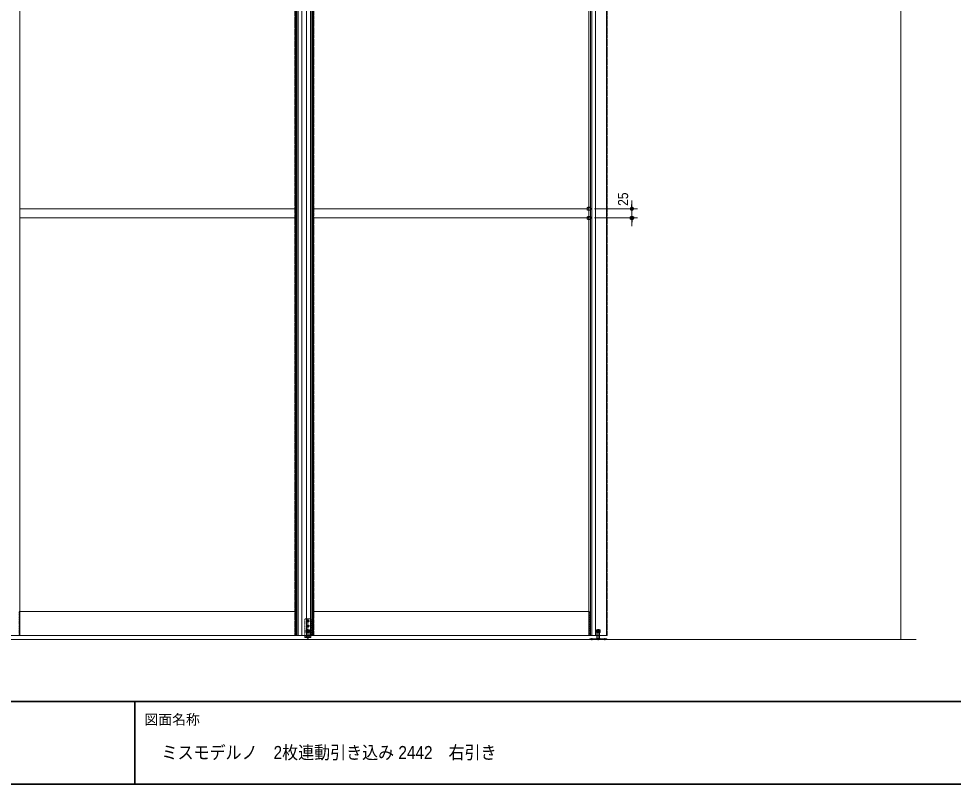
# Model space of a CAD drawing. Units: millimetres, scale not verified. Extents: x -4547 to 4547, y -2284 to 2284.
# Drawn here: x -3268 to -732, y -2078 to 0 of the extents above; entities that cross this region are included whole.
import ezdxf
from ezdxf.enums import TextEntityAlignment as Align

# ---------------------------------------------------------------- set-up
doc = ezdxf.new("R2010")
doc.units = ezdxf.units.MM
doc.header["$LTSCALE"] = 20
doc.header["$PDMODE"] = 32
doc.header["$PDSIZE"] = 10
for name, pattern in [('USER1', [2.91, 1.76, -0.4, 0.35, -0.4]), ('USER2', [1.11, 0.71, -0.4]), ('USER3', [10.5, 8, -0.5, 0.5, -0.5, 0.5, -0.5])]:
    doc.linetypes.add(name, pattern=pattern)
for name, color, linetype, lineweight in [('0-0_1図面枠', 7, 'Continuous', 20), ('0-1_3一般', 7, 'Continuous', 15), ('0-2_2寸法-2', 7, 'Continuous', 15), ('0-3_0', 7, 'Continuous', 25)]:
    doc.layers.add(name, color=color, linetype=linetype, lineweight=lineweight)
doc.layers.add('0-4_Defpoints', color=7, linetype='Continuous')
doc.styles.add('ＭＳ Ｐゴシック', font='')
doc.styles.get('ＭＳ Ｐゴシック').set_extended_font_data('MS PGothic')

# ---------------------------------------------------------------- blocks, each defined once
blk = doc.blocks.new('グループ-2')
at = {"layer": '0-0_1図面枠', "lineweight": 35}
for p, q in [((-60000, -37050), (60000, -37050)), ((-32250, -37050), (-32250, -41550))]:
    blk.add_line(p, q, dxfattribs=at)
blk.add_lwpolyline([(-60000, 41550), (60000, 41550), (60000, -41550), (-60000, -41550)], close=True, dxfattribs=at)
blk = doc.blocks.new('図面枠')
at = {"layer": '0-0_1図面枠'}
blk.add_blockref('グループ-2', (0, 0), dxfattribs=at)
at = {"layer": '0-0_1図面枠', "style": 'ＭＳ Ｐゴシック'}
blk.add_text('図面名称', height=550.3, dxfattribs=at).set_placement((-31725.1, -38474.8), align=Align.BOTTOM_LEFT)
blk = doc.blocks.new('グループ-5')
at = {"layer": '0-1_3一般', "linetype": 'USER2'}
for p, q in [((-23020.5, -33466.3), (-23020.5, -32606.3)), ((-22960.5, -32566.3), (-22760.5, -32566.3)), ((-22954.5, -32686.3), (-22766.5, -32686.3)), ((-22766.5, -32956.3), (-22954.5, -32956.3)), ((-22890.5, -32750.3), (-22890.5, -32622.3)), ((-22830.5, -32642.3), (-22890.5, -32642.3)), ((-22830.5, -32730.3), (-22890.5, -32730.3)), ((-22890.5, -33020.3), (-22890.5, -32892.3)), ((-22830.5, -32912.3), (-22890.5, -32912.3)), ((-22830.5, -32622.3), (-22830.5, -32750.3)), ((-22830.5, -32892.3), (-22830.5, -33020.3)), ((-22700.5, -32626.3), (-22700.5, -33466.3)), ((-22745.5, -33236.3), (-22975.5, -33236.3)), ((-22945.5, -33166.3), (-22955.5, -33176.3)), ((-22955.5, -33296.3), (-22955.5, -33176.3)), ((-22945.5, -33306.3), (-22955.5, -33296.3)), ((-22955.5, -33296.3), (-22765.5, -33296.3)), ((-22940.5, -33306.3), (-22945.5, -33306.3)), ((-22930.5, -33286.3), (-22900.5, -33286.3)), ((-22930.5, -33306.3), (-22930.5, -33286.3)), ((-22930.5, -33546.3), (-22930.5, -33306.3)), ((-22905.5, -33156.3), (-22903, -33166.3)), ((-22818.5, -33186.3), (-22902.5, -33186.3)), ((-22900.5, -33286.3), (-22820.5, -33286.3)), ((-22830.5, -33000.3), (-22890.5, -33000.3)), ((-22860.5, -33167.8), (-22880.5, -33156.3)), ((-22860.5, -33167.8), (-22860.5, -33046.3)), ((-22860.5, -33146.3), (-22860.5, -33056.3)), ((-22860.5, -33426.3), (-22860.5, -33146.3)), ((-22860.5, -33426.3), (-22860.5, -33146.3)), ((-22840.5, -33156.3), (-22860.5, -33167.8)), ((-22860.5, -33646.3), (-22860.5, -33167.8)), ((-22860.5, -33436.3), (-22860.5, -33426.3)), ((-22815.5, -33156.3), (-22840.5, -33156.3)), ((-22818, -33166.3), (-22820.5, -33176.3)), ((-22820.5, -33176.3), (-22820.5, -33286.3)), ((-22820.5, -33286.3), (-22790.5, -33286.3)), ((-22818.5, -33286.3), (-22818.5, -33186.3)), ((-22780.5, -33186.3), (-22818.5, -33186.3)), ((-22815.5, -33156.3), (-22818, -33166.3)), ((-22790.5, -33306.3), (-22790.5, -33286.3)), ((-22790.5, -33546.3), (-22790.5, -33306.3)), ((-22780.5, -33166.3), (-22775.5, -33166.3)), ((-22775.5, -33306.3), (-22765.5, -33296.3)), ((-22765.5, -33176.3), (-22765.5, -33296.3)), ((-22790.5, -33546.3), (-22930.5, -33546.3)), ((-22910.5, -33586.3), (-22915.5, -33606.3)), ((-22915.5, -33606.3), (-22805.5, -33606.3)), ((-22911.5, -33586.3), (-22911.5, -33546.3)), ((-22910.5, -33546.3), (-22910.5, -33586.3)), ((-22860.5, -33589), (-22890.5, -33606.3)), ((-22830.5, -33606.3), (-22860.5, -33589)), ((-22810.5, -33586.3), (-22810.5, -33546.3)), ((-22805.5, -33606.3), (-22810.5, -33586.3)), ((-22809.5, -33586.3), (-22809.5, -33546.3))]:
    blk.add_line(p, q, dxfattribs=at)
at = {"layer": '0-1_3一般', "linetype": 'USER1'}
blk.add_line((-22860.5, -33546.3), (-22860.5, -32606.3), dxfattribs=at)
at = {"layer": '0-1_3一般'}
for p, q in [((-23020.5, -33546.3), (-23020.5, -33466.3)), ((-22700.5, -33466.3), (-22700.5, -33546.3)), ((-23020.5, -33586.3), (-23020.5, -33546.3)), ((-22911.5, -33546.3), (-23020.5, -33546.3)), ((-22911.5, -33586.3), (-23020.5, -33586.3)), ((-22809.5, -33546.3), (-22911.5, -33546.3)), ((-22809.5, -33586.3), (-22911.5, -33586.3)), ((-22700.5, -33546.3), (-22809.5, -33546.3)), ((-22700.5, -33586.3), (-22809.5, -33586.3)), ((-22700.5, -33546.3), (-22700.5, -33586.3))]:
    blk.add_line(p, q, dxfattribs=at)
at = {"layer": '0-1_3一般', "linetype": 'USER2'}
for points in [[(-22775.5, -33166.3), (-22765.5, -33176.3), (-22955.5, -33176.3)], [(-22945.5, -33166.3), (-22940.5, -33166.3), (-22940.5, -33186.3)], [(-22940.5, -33166.3), (-22780.5, -33166.3), (-22780.5, -33186.3)], [(-22902.5, -33286.3), (-22902.5, -33186.3), (-22940.5, -33186.3)], [(-22780.5, -33306.3), (-22940.5, -33306.3), (-22940.5, -33286.3)], [(-22780.5, -33286.3), (-22818.5, -33286.3), (-22902.5, -33286.3), (-22940.5, -33286.3)], [(-22840.5, -33156.3), (-22880.5, -33156.3), (-22905.5, -33156.3)], [(-22903, -33166.3), (-22900.5, -33176.3), (-22900.5, -33286.3)], [(-22775.5, -33306.3), (-22780.5, -33306.3), (-22780.5, -33286.3)]]:
    blk.add_lwpolyline(points, dxfattribs=at)
for centre, radius, start, end in [((-22970.5, -32616.3), 51, 78.69007, 168.69007), ((-22890.5, -32686.3), 44, 90, 270), ((-22890.5, -32956.3), 44, 90, 270), ((-22830.5, -32686.3), 44, 270, 90), ((-22830.5, -32956.3), 44, 270, 90), ((-22760.5, -32626.3), 60, 360, 90)]:
    blk.add_arc(centre, radius, start, end, dxfattribs=at)
blk = doc.blocks.new('グループ-6')
at = {"layer": '0-1_3一般'}
for p, q in [((-23462.5, -33466.3), (-23462.5, 12333.7)), ((-23380.5, -33466.3), (-23380.5, 12333.7)), ((-23178.6, -33466.3), (-23178.6, 12333.7)), ((-22590.5, 12333.7), (-22590.5, -32186.3)), ((-38500.5, 11033.7), (-38500.5, -10316.3)), ((-23540.5, -10316.3), (-23540.5, 11033.7)), ((-38500.5, -10316.3), (-38500.5, -32166.3)), ((-38500.5, -10316.3), (-23540.5, -10316.3)), ((-23540.5, -32166.3), (-23540.5, -10316.3)), ((-38500.5, -10816.3), (-23540.5, -10816.3)), ((-38500.5, -32166.3), (-38500.5, -33466.3)), ((-38500.5, -32166.3), (-23540.5, -32166.3)), ((-23540.5, -33466.3), (-23540.5, -32166.3)), ((-22590.5, -32186.3), (-22590.5, -33466.3)), ((-38530.5, -33466.3), (-39006.5, -33466.3)), ((-38500.5, -33466.3), (-38530.5, -33466.3)), ((-22590.5, -33466.3), (-38500.5, -33466.3)), ((-23510.5, -33466.3), (-23540.5, -33466.3)), ((-23034.5, -33466.3), (-23510.5, -33466.3)), ((-22670.5, -33466.3), (-23034.5, -33466.3)), ((-22590.5, -33466.3), (-22670.5, -33466.3))]:
    blk.add_line(p, q, dxfattribs=at)
at = {"layer": '0-1_3一般', "linetype": 'USER3'}
for p, q in [((-22540.5, 12333.7), (-22540.5, -33466.3)), ((-22540.5, -33466.3), (-22590.5, -33466.3))]:
    blk.add_line(p, q, dxfattribs=at)
at = {"layer": '0-1_3一般', "linetype": 'USER2'}
for p, q in [((-38530.5, -32166.3), (-38500.5, -32166.3)), ((-38530.5, -33466.3), (-38530.5, -32166.3)), ((-23540.5, -32166.3), (-23510.5, -32166.3)), ((-23510.5, -32166.3), (-23510.5, -33466.3))]:
    blk.add_line(p, q, dxfattribs=at)
blk = doc.blocks.new('グループ-7')
at = {"layer": '0-1_3一般'}
for p, q in [((-23510.5, -32186.3), (-23510.5, 12333.7)), ((-22922.4, 12333.7), (-22922.4, -33466.3)), ((-22720.5, 12333.7), (-22720.5, -33466.3)), ((-22638.5, 12333.7), (-22638.5, -33466.3)), ((-7522.5, -33466.3), (-7522.5, 12333.7)), ((-7440.5, -33466.3), (-7440.5, 12333.7)), ((-7238.6, -33466.3), (-7238.6, 12333.7)), ((-22560.5, 11033.7), (-22560.5, -10316.3)), ((-7600.5, -10316.3), (-7600.5, 11033.7)), ((-22560.5, -10316.3), (-22560.5, -32166.3)), ((-22560.5, -10316.3), (-7600.5, -10316.3)), ((-7600.5, -32166.3), (-7600.5, -10316.3)), ((-22560.5, -10816.3), (-7600.5, -10816.3)), ((-23510.5, -33466.3), (-23510.5, -32186.3)), ((-22560.5, -32166.3), (-7600.5, -32166.3)), ((-22560.5, -32166.3), (-22560.5, -33466.3)), ((-7600.5, -33466.3), (-7600.5, -32166.3)), ((-6650.5, -32186.3), (-6650.5, -33466.3)), ((-23430.5, -33466.3), (-23510.5, -33466.3)), ((-23066.5, -33466.3), (-23430.5, -33466.3)), ((-22590.5, -33466.3), (-23066.5, -33466.3)), ((-22560.5, -33466.3), (-22590.5, -33466.3)), ((-6650.5, -33466.3), (-22560.5, -33466.3)), ((-7570.5, -33466.3), (-7600.5, -33466.3)), ((-7094.5, -33466.3), (-7570.5, -33466.3)), ((-6730.5, -33466.3), (-7094.5, -33466.3)), ((-6650.5, -33466.3), (-6730.5, -33466.3))]:
    blk.add_line(p, q, dxfattribs=at)
at = {"layer": '0-1_3一般', "linetype": 'USER2'}
for p, q in [((-22590.5, -33466.3), (-22590.5, -32166.3)), ((-22590.5, -32166.3), (-22560.5, -32166.3)), ((-7600.5, -32166.3), (-7570.5, -32166.3)), ((-7570.5, -32166.3), (-7570.5, -33466.3))]:
    blk.add_line(p, q, dxfattribs=at)
at = {"layer": '0-1_3一般', "linetype": 'USER3'}
for points in [[(-23510.5, -33466.3), (-23560.5, -33466.3), (-23560.5, 12333.7), (-23510.5, 12333.7)], [(-6650.5, 12333.7), (-6600.5, 12333.7), (-6600.5, -33466.3), (-6650.5, -33466.3)]]:
    blk.add_lwpolyline(points, dxfattribs=at)
at = {"layer": '0-1_3一般'}
blk.add_lwpolyline([(-22590.5, 12333.7), (-6650.5, 12333.7), (-6650.5, -32186.3)], dxfattribs=at)
blk = doc.blocks.new('グループ-9')
at = {"layer": '0-1_3一般'}
for p, q in [((-7192.5, -33226.3), (-6992.5, -33226.3)), ((-7192.5, -33246.3), (-6992.5, -33246.3)), ((-7177.5, -33166.3), (-7187.5, -33176.3)), ((-6997.5, -33176.3), (-7187.5, -33176.3)), ((-7187.5, -33226.3), (-7187.5, -33176.3)), ((-7187.5, -33296.3), (-7187.5, -33246.3)), ((-7187.5, -33296.3), (-6997.5, -33296.3)), ((-7177.5, -33306.3), (-7187.5, -33296.3)), ((-7177.5, -33166.3), (-7172.5, -33166.3)), ((-7172.5, -33306.3), (-7177.5, -33306.3)), ((-7172.5, -33166.3), (-7012.5, -33166.3)), ((-7012.5, -33306.3), (-7172.5, -33306.3)), ((-7162.5, -33636.3), (-7162.5, -33306.3)), ((-7047.5, -33156.3), (-7137.5, -33156.3)), ((-7135, -33166.3), (-7137.5, -33156.3)), ((-7050, -33166.3), (-7047.5, -33156.3)), ((-7022.5, -33636.3), (-7022.5, -33306.3)), ((-7012.5, -33166.3), (-7007.5, -33166.3)), ((-7007.5, -33306.3), (-7012.5, -33306.3)), ((-7007.5, -33166.3), (-6997.5, -33176.3)), ((-7007.5, -33306.3), (-6997.5, -33296.3)), ((-6997.5, -33176.3), (-6997.5, -33226.3)), ((-6997.5, -33246.3), (-6997.5, -33296.3)), ((-7552.5, -33656.3), (-6632.5, -33656.3)), ((-7552.5, -33696.3), (-7552.5, -33656.3)), ((-6632.5, -33696.3), (-7552.5, -33696.3)), ((-7192.5, -33636.3), (-7192.5, -33656.3)), ((-6992.5, -33636.3), (-7192.5, -33636.3)), ((-7022.5, -33636.3), (-7162.5, -33636.3)), ((-6992.5, -33656.3), (-6992.5, -33636.3)), ((-6632.5, -33656.3), (-6632.5, -33696.3))]:
    blk.add_line(p, q, dxfattribs=at)
at = {"layer": '0-1_3一般', "linetype": 'USER2'}
for p, q in [((-7172.5, -33166.3), (-7172.5, -33186.3)), ((-7134.5, -33186.3), (-7172.5, -33186.3)), ((-7134.5, -33286.3), (-7172.5, -33286.3)), ((-7172.5, -33306.3), (-7172.5, -33286.3)), ((-7134.5, -33286.3), (-7134.5, -33186.3)), ((-7050.5, -33286.3), (-7134.5, -33286.3)), ((-7112.5, -33156.3), (-7092.5, -33167.8)), ((-7092.5, -33167.8), (-7072.5, -33156.3)), ((-7012.5, -33186.3), (-7050.5, -33186.3)), ((-7012.5, -33286.3), (-7050.5, -33286.3)), ((-7012.5, -33166.3), (-7012.5, -33186.3)), ((-7012.5, -33306.3), (-7012.5, -33286.3)), ((-7492.5, -33696.3), (-7492.5, -33656.3)), ((-7392.5, -33656.3), (-7392.5, -33696.3)), ((-7192.5, -33676.3), (-6992.5, -33676.3)), ((-7192.5, -33696.3), (-7192.5, -33676.3)), ((-7142.5, -33636.3), (-7142.5, -33676.3)), ((-7142.5, -33636.3), (-7142.5, -33676.3)), ((-7042.5, -33676.3), (-7042.5, -33636.3)), ((-7042.5, -33676.3), (-7042.5, -33636.3)), ((-7037.5, -33696.3), (-7042.5, -33676.3)), ((-6992.5, -33676.3), (-6992.5, -33696.3)), ((-6792.5, -33696.3), (-6792.5, -33656.3)), ((-6692.5, -33656.3), (-6692.5, -33696.3))]:
    blk.add_line(p, q, dxfattribs=at)
at = {"layer": '0-1_3一般', "linetype": 'USER3'}
for p, q in [((-7162.5, -33306.3), (-7162.5, -33286.3)), ((-7162.5, -33286.3), (-7142.5, -33286.3)), ((-7142.5, -33286.3), (-7132.5, -33286.3)), ((-7132.5, -33176.3), (-7135, -33166.3)), ((-7132.5, -33286.3), (-7132.5, -33176.3)), ((-7132.5, -33286.3), (-7052.5, -33286.3)), ((-7052.5, -33176.3), (-7050, -33166.3)), ((-7052.5, -33286.3), (-7052.5, -33176.3)), ((-7052.5, -33286.3), (-7042.5, -33286.3)), ((-7042.5, -33286.3), (-7022.5, -33286.3)), ((-7022.5, -33306.3), (-7022.5, -33286.3))]:
    blk.add_line(p, q, dxfattribs=at)
at = {"layer": '0-1_3一般', "linetype": 'USER1'}
for p, q in [((-7092.5, -33736.3), (-7092.5, -33126.3)), ((-7092.5, -33326.3), (-7092.5, -33146.3)), ((-7092.5, -33336.3), (-7092.5, -33326.3)), ((-7442.5, -33736.3), (-7442.5, -33616.3)), ((-7092.5, -33736.3), (-7092.5, -33596.3)), ((-6742.5, -33736.3), (-6742.5, -33616.3))]:
    blk.add_line(p, q, dxfattribs=at)
for points in [[(-6977.5, -33236.3), (-7002.5, -33236.3), (-7202.5, -33236.3), (-7207.5, -33236.3)], [(-7092.5, -33326.3), (-7092.5, -33146.3), (-7092.5, -33136.3)]]:
    blk.add_lwpolyline(points, dxfattribs=at)
at = {"layer": '0-1_3一般', "linetype": 'USER2'}
for points in [[(-7050.5, -33286.3), (-7050.5, -33186.3), (-7134.5, -33186.3)], [(-7142.5, -33676.3), (-7147.5, -33696.3), (-7037.5, -33696.3)], [(-7062.5, -33696.3), (-7092.5, -33679), (-7122.5, -33696.3)]]:
    blk.add_lwpolyline(points, dxfattribs=at)
at = {"layer": '0-1_3一般'}
for centre, start, end in [((-7192.5, -33236.3), 90, 180), ((-7192.5, -33236.3), 180, 270), ((-6992.5, -33236.3), 0, 90), ((-6992.5, -33236.3), 270, 0)]:
    blk.add_arc(centre, 10, start, end, dxfattribs=at)
at = {"layer": '0-1_3一般', "linetype": 'USER2'}
for centre, start, end in [((-7192.5, -33236.3), 270, 90), ((-6992.5, -33236.3), 90, 180), ((-6992.5, -33236.3), 180, 270)]:
    blk.add_arc(centre, 10, start, end, dxfattribs=at)
blk = doc.blocks.new('グループ-21')
at = {"layer": '0-1_3一般'}
for p, q in [((9339.5, -33696.3), (9339.5, 13303.7)), ((-40200.5, -33696.3), (10156.7, -33696.3))]:
    blk.add_line(p, q, dxfattribs=at)
blk = doc.blocks.new('グループ-24')
at = {"layer": '0-1_3一般'}
for name in ['グループ-21', 'グループ-9', 'グループ-6', 'グループ-7']:
    blk.add_blockref(name, (0, 0), dxfattribs=at)
blk = doc.blocks.new('_Dot')
at = {"layer": '0-3_0'}
blk.add_line((-10, 0), (-20, 0), dxfattribs=at)
for points in [[(0, 0), (-10, 0), (-9.92, 1.25)], [(0, 0), (-9.92, -1.25), (-10, 0)], [(0, 0), (-9.92, 1.25), (-9.69, 2.49)], [(0, 0), (-9.69, -2.49), (-9.92, -1.25)], [(0, 0), (-9.69, 2.49), (-9.3, 3.68)], [(0, 0), (-9.3, -3.68), (-9.69, -2.49)], [(0, 0), (-9.3, 3.68), (-8.76, 4.82)], [(0, 0), (-8.76, -4.82), (-9.3, -3.68)], [(0, 0), (-8.76, 4.82), (-8.09, 5.88)], [(0, 0), (-8.09, -5.88), (-8.76, -4.82)], [(0, 0), (-8.09, 5.88), (-7.29, 6.85)], [(0, 0), (-7.29, -6.85), (-8.09, -5.88)], [(0, 0), (-7.29, 6.85), (-6.37, 7.71)], [(0, 0), (-6.37, -7.71), (-7.29, -6.85)], [(0, 0), (-6.37, 7.71), (-5.36, 8.44)], [(0, 0), (-5.36, -8.44), (-6.37, -7.71)], [(0, 0), (-5.36, 8.44), (-4.26, 9.05)], [(0, 0), (-4.26, -9.05), (-5.36, -8.44)], [(0, 0), (-4.26, 9.05), (-3.09, 9.51)], [(0, 0), (-3.09, -9.51), (-4.26, -9.05)], [(0, 0), (-3.09, 9.51), (-1.87, 9.82)], [(0, 0), (-1.87, -9.82), (-3.09, -9.51)], [(0, 0), (-1.87, 9.82), (-0.63, 9.98)], [(0, 0), (-0.63, -9.98), (-1.87, -9.82)], [(0, 0), (-0.63, 9.98), (0.63, 9.98)], [(0, 0), (0.63, -9.98), (-0.63, -9.98)], [(0, 0), (0.63, 9.98), (1.87, 9.82)], [(0, 0), (1.87, 9.82), (3.09, 9.51)], [(0, 0), (3.09, 9.51), (4.26, 9.05)], [(0, 0), (4.26, 9.05), (5.36, 8.44)], [(0, 0), (5.36, 8.44), (6.37, 7.71)], [(0, 0), (6.37, 7.71), (7.29, 6.85)], [(0, 0), (7.29, 6.85), (8.09, 5.88)], [(0, 0), (8.09, 5.88), (8.76, 4.82)], [(0, 0), (8.76, 4.82), (9.3, 3.68)], [(0, 0), (9.3, 3.68), (9.69, 2.49)], [(0, 0), (9.69, 2.49), (9.92, 1.25)], [(0, 0), (9.92, 1.25), (10, 0)], [(0, 0), (1.87, -9.82), (0.63, -9.98)], [(0, 0), (3.09, -9.51), (1.87, -9.82)], [(0, 0), (4.26, -9.05), (3.09, -9.51)], [(0, 0), (5.36, -8.44), (4.26, -9.05)], [(0, 0), (6.37, -7.71), (5.36, -8.44)], [(0, 0), (7.29, -6.85), (6.37, -7.71)], [(0, 0), (8.09, -5.88), (7.29, -6.85)], [(0, 0), (8.76, -4.82), (8.09, -5.88)], [(0, 0), (9.3, -3.68), (8.76, -4.82)], [(0, 0), (9.69, -2.49), (9.3, -3.68)], [(0, 0), (9.92, -1.25), (9.69, -2.49)], [(0, 0), (10, 0), (9.92, -1.25)]]:
    blk.add_solid(points, dxfattribs=at)

msp = doc.modelspace()

# ---------------------------------------------------------------- linework, layer by layer
at = {"layer": '0-2_2寸法-2'}
for p, q in [((-1603.98, -504.56), (-1603.98, -493.3)), ((-1705.65, -515.81), (-1588.98, -515.81)), ((-1603.98, -515.81), (-1603.98, -540.81)), ((-1705.65, -540.81), (-1588.98, -540.81)), ((-1603.98, -552.07), (-1603.98, -563.32))]:
    msp.add_line(p, q, dxfattribs=at)
at = {"layer": '0-4_Defpoints'}
for p in [(-1720.65, -515.81), (-1720.65, -540.81), (-1603.98, -540.81)]:
    msp.add_point(p, dxfattribs=at)

# ---------------------------------------------------------------- block references
at = {"layer": '0-0_1図面枠', "xscale": 0.05, "yscale": 0.05}
msp.add_blockref('図面枠', (-1340.62, 0), dxfattribs=at)
at = {"layer": '0-1_3一般', "xscale": 0.05, "yscale": 0.05}
for name in ['グループ-24', 'グループ-5']:
    msp.add_blockref(name, (-1340.62, 0), dxfattribs=at)
at = {"layer": '0-2_2寸法-2', "xscale": 0.5627563, "yscale": 0.5627563}
for p, rotation in [((-1603.98, -515.81), 270), ((-1603.98, -540.81), 90)]:
    msp.add_blockref('_Dot', p, dxfattribs=dict(at, rotation=rotation))

# ---------------------------------------------------------------- texts
at = {"layer": '0-0_1図面枠', "style": 'ＭＳ Ｐゴシック', "width": 0.9}
msp.add_text('ミスモデルノ\u30002枚連動引き込み 2442\u3000右引き', height=35.38, dxfattribs=at).set_placement((-2880.54, -2019.49), align=Align.BOTTOM_LEFT)
at = {"layer": '0-2_2寸法-2', "style": 'ＭＳ Ｐゴシック', "width": 0.9}
msp.add_text('25', height=27.57, rotation=90, dxfattribs=at).set_placement((-1605.84, -507.76), align=Align.BOTTOM_LEFT)

doc.saveas('drawing.dxf')
